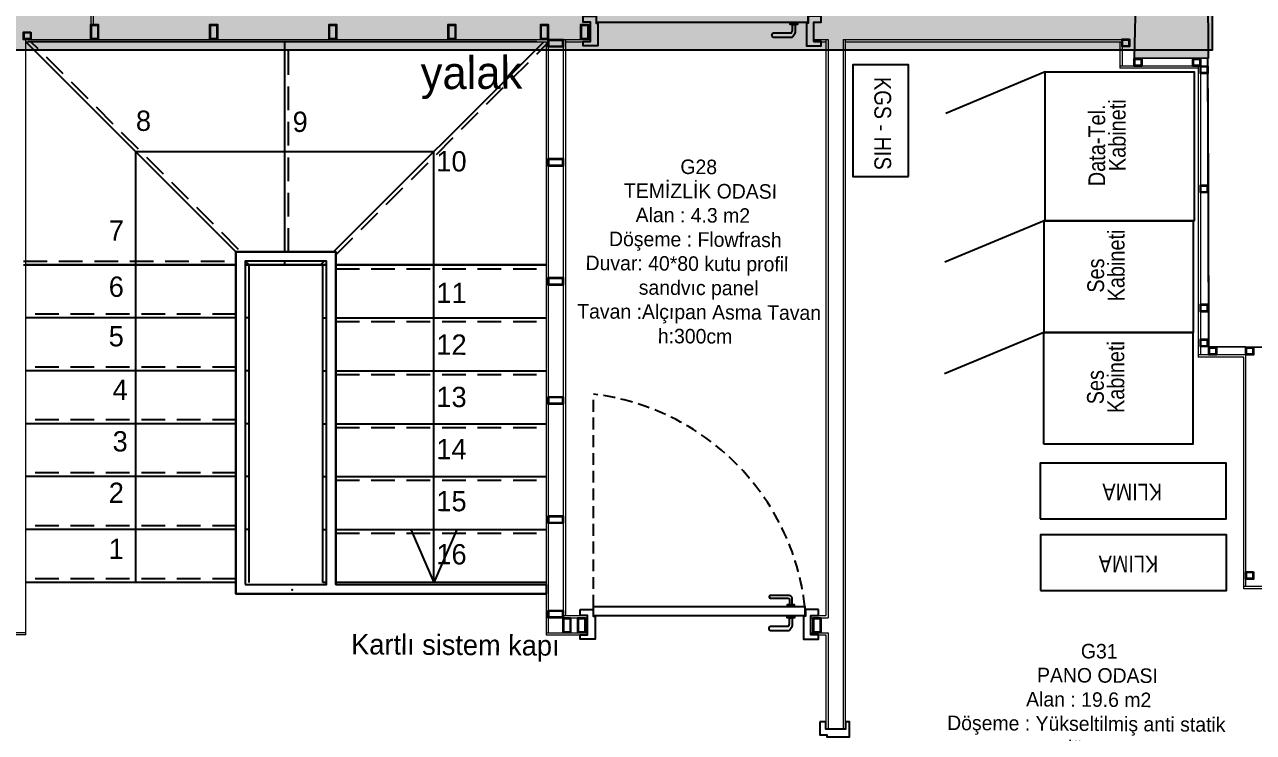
# Model space of a CAD drawing. Header units: millimetres. Extents: x 17474 to 44983, y -1049 to 14585.
# Drawn here: x 19154 to 19814, y 1831 to 2211 of the extents above; entities that cross this region are included whole.
import ezdxf
from ezdxf.enums import TextEntityAlignment as Align

# ---------------------------------------------------------------- set-up
doc = ezdxf.new("R2010")
doc.units = ezdxf.units.MM
doc.linetypes.add('DASHED', pattern=[19.05, 12.7, -6.35])
for name, color, linetype in [('DOOR-YOO', 43, 'Continuous'), ('DUVARIC', 254, 'Continuous'), ('INT-HATCH-1', 254, 'Continuous'), ('INT-PROFİL', 160, 'Continuous'), ('KOLON', 2, 'Continuous'), ('NOKTA', 7, 'Continuous'), ('TEFRIS-HAREKETLI_OGE', 54, 'Continuous'), ('TXT-YOO', 7, 'Continuous')]:
    doc.layers.add(name, color=color, linetype=linetype)
doc.layers.add('INT-AQUAPANEL', color=255, linetype='Continuous', lineweight=13)
doc.styles.add('MEKAN', font='stylu.ttf', dxfattribs={"height": 13})
doc.styles.add('ROMANS', font='arial.ttf', dxfattribs={"width": 0.8, "height": 100})

# ---------------------------------------------------------------- blocks, each defined once
blk = doc.blocks.new('profil')
at = {"layer": 'INT-PROFİL'}
for points in [[(3524.77, 6983.36), (3528.77, 6983.36), (3528.77, 6979.36), (3524.77, 6979.36)], [(3525.07, 6983.06), (3528.47, 6983.06), (3528.47, 6979.66), (3525.07, 6979.66)]]:
    blk.add_lwpolyline(points, close=True, dxfattribs=at)
blk = doc.blocks.new('40 80 kutu profil')
at = {"layer": 'INT-PROFİL'}
for points in [[(34973.69, 7687.07), (34973.69, 7679.07), (34969.69, 7679.07), (34969.69, 7687.07)], [(34973.39, 7686.77), (34973.39, 7679.37), (34969.99, 7679.37), (34969.99, 7686.77)]]:
    blk.add_lwpolyline(points, close=True, dxfattribs=at)
blk = doc.blocks.new('kapı ro')
at = {"layer": 'DOOR-YOO', "linetype": 'DASHED', "ltscale": 0.5}
blk.add_line((36529.64, 8696.42, 0), (36529.64, 8810.59, 0), dxfattribs=at)
at = {"layer": 'DOOR-YOO', "extrusion": (-9.13925e-23, -8.54121e-07, 1), "elevation": -0.01}
for points in [[(36529.79, 8696.42), (36643.39, 8696.42), (36643.39, 8691.42), (36529.79, 8691.42)], [(36633.84, 8696.42), (36637.84, 8696.42), (36637.84, 8697.42), (36633.84, 8697.42)], [(36522.59, 8694.82), (36529.59, 8694.82), (36529.59, 8691.22), (36530.59, 8691.22), (36530.59, 8678.97), (36522.59, 8678.97), (36522.59, 8681.22), (36526.59, 8681.22), (36526.59, 8691.62), (36522.59, 8691.62)], [(36633.84, 8691.42), (36637.84, 8691.42), (36637.84, 8690.42), (36633.84, 8690.42)], [(36650.59, 8694.82), (36643.59, 8694.82), (36643.59, 8691.22), (36642.59, 8691.22), (36642.59, 8678.97), (36650.59, 8678.97), (36650.59, 8681.21), (36646.59, 8681.21), (36646.59, 8691.62), (36650.59, 8691.62)]]:
    blk.add_lwpolyline(points, close=True, dxfattribs=at)
for points in [[(36624.84, 8700.92), (36634.59, 8700.92, -0.414214), (36635.09, 8700.42), (36635.09, 8697.42), (36636.59, 8697.42), (36636.59, 8700.42, 0.414214), (36634.59, 8702.42), (36624.84, 8702.42, 1)], [(36624.84, 8685.92), (36634.59, 8685.92, 0.185242), (36635.09, 8687.42), (36635.09, 8690.42), (36636.59, 8690.42), (36636.59, 8687.42, -0.261972), (36634.59, 8683.42), (36624.84, 8683.42, -0.6)]]:
    blk.add_lwpolyline(points, format="xyb", close=True, dxfattribs=at)
at = {"layer": 'DOOR-YOO', "linetype": 'DASHED', "ltscale": 0.5, "extrusion": (-9.13925e-23, -8.54121e-07, 1)}
blk.add_arc((36514.25, 8681.53, -0.01), 130, 6.58235, 83.13403, dxfattribs=at)

msp = doc.modelspace()

# ---------------------------------------------------------------- hatches: boundary and pattern name
at = {"layer": 'DUVARIC'}
h = msp.add_hatch(color=256, dxfattribs=at)
h.dxf.hatch_style = 1
h.set_gradient(color1=(138, 178, 188), tint=1)
h.paths.add_polyline_path([(17698.05, 2707.94), (19791.73, 2707.94), (19791.73, 2197.43), (17698.05, 2197.43)])
at = {"layer": 'KOLON'}
h = msp.add_hatch(color=250, dxfattribs=at)
h.dxf.hatch_style = 1
h.set_gradient(color1=(51, 51, 51), color2=(91, 91, 91), tint=1)
h.paths.add_polyline_path([(19749.92, 2192.95), (19750.87, 2230.95), (19789.45, 2231.09), (19789.59, 2193.1)])
edge = h.paths.add_edge_path(flags=17)
edge.add_line((19749.92, 2192.95), (19750.87, 2230.95))

# ---------------------------------------------------------------- linework, layer by layer
for p, q in [((19267.19, 2089.02), (19154.19, 2202.02)), ((19428.79, 2202.02), (19155.38, 2202.02)), ((19293.39, 2089.02), (19293.39, 2202.02)), ((19319.59, 2089.02), (19432.59, 2202.02)), ((19213.29, 1911.44), (19213.29, 2142.92)), ((19213.29, 2142.92), (19373.49, 2142.92)), ((19373.49, 1911.44), (19373.49, 2142.92)), ((19320.79, 2089.02), (19267.19, 2089.02)), ((19267.19, 2089.02, 0), (19267.19, 1905.38)), ((19320.79, 1910.38, 0), (19320.79, 2089.02, 0)), ((19152.99, 2082.02), (19267.19, 2082.02)), ((19267.19, 2082.02), (19154.19, 2082.02)), ((19274.19, 2082.02), (19272.19, 2084.02)), ((19315.79, 2084.02), (19272.19, 2084.02)), ((19272.19, 2084.02, 0), (19272.19, 1910.38)), ((19315.79, 2082.02), (19272.19, 2082.02)), ((19272.19, 2082.02), (19315.79, 2082.02)), ((19315.79, 2082.02), (19272.19, 2082.02)), ((19274.19, 1911.44, 0), (19274.19, 2082.02, 0)), ((19293.39, 2082.02), (19293.39, 2084.02)), ((19312.59, 2082.02), (19314.59, 2084.02)), ((19313.79, 1911.44, 0), (19313.79, 2082.02, 0)), ((19315.79, 1910.38, 0), (19315.79, 2084.02, 0)), ((19433.79, 2082.02), (19320.79, 2082.02)), ((19320.79, 2082.02), (19433.79, 2082.02)), ((19267.19, 2053.59), (19154.19, 2053.59)), ((19274.19, 2053.59), (19272.19, 2053.59)), ((19313.79, 2053.59), (19315.79, 2053.59)), ((19320.79, 2053.59), (19433.79, 2053.59)), ((19267.19, 2025.16), (19154.19, 2025.16)), ((19274.19, 2025.16), (19272.19, 2025.16)), ((19313.79, 2025.16), (19315.79, 2025.16)), ((19320.79, 2025.16), (19433.79, 2025.16)), ((19267.19, 1996.73), (19154.19, 1996.73)), ((19274.19, 1996.73), (19272.19, 1996.73)), ((19313.79, 1996.73), (19315.79, 1996.73)), ((19320.79, 1996.73), (19433.79, 1996.73)), ((19267.19, 1968.3), (19154.19, 1968.3)), ((19274.19, 1968.3), (19272.19, 1968.3)), ((19313.79, 1968.3), (19315.79, 1968.3)), ((19320.79, 1968.3), (19433.79, 1968.3)), ((19267.19, 1939.87), (19154.19, 1939.87)), ((19274.19, 1939.87), (19272.19, 1939.87)), ((19313.79, 1939.87), (19315.79, 1939.87)), ((19320.79, 1939.87), (19433.79, 1939.87)), ((19361.13, 1939.87), (19373.49, 1911.44)), ((19385.85, 1939.87), (19373.49, 1911.44)), ((19267.19, 1911.44), (19154.19, 1911.44)), ((19272.19, 1910.38), (19315.79, 1910.38)), ((19315.79, 1911.44), (19313.79, 1911.44)), ((19433.79, 1911.44), (19320.79, 1911.44)), ((19320.79, 1910.38), (19433.79, 1910.38)), ((19267.19, 1905.38), (19433.79, 1905.38)), ((19320.79, 1905.38, 0), (19320.79, 1905.38, 0))]:
    msp.add_line(p, q)
at = {"linetype": 'DASHED'}
for p, q in [((19268.6, 2090.43), (19157.02, 2202.02)), ((19295.39, 2089.02), (19295.39, 2202.02)), ((19321, 2087.6), (19434, 2200.6)), ((19152.99, 2084.02), (19267.19, 2084.02)), ((19320.79, 2080.02), (19433.79, 2080.02)), ((19267.19, 2055.59), (19154.19, 2055.59)), ((19320.79, 2051.59), (19433.79, 2051.59)), ((19267.19, 2027.16), (19154.19, 2027.16)), ((19320.79, 2023.16), (19433.79, 2023.16)), ((19267.19, 1998.73), (19154.19, 1998.73)), ((19320.79, 1994.73), (19433.79, 1994.73)), ((19267.19, 1970.3), (19154.19, 1970.3)), ((19320.79, 1966.3), (19433.79, 1966.3)), ((19267.19, 1941.87), (19154.19, 1941.87)), ((19320.79, 1937.87), (19433.79, 1937.87)), ((19267.19, 1913.44), (19154.19, 1913.44))]:
    msp.add_line(p, q, dxfattribs=at)
msp.add_lwpolyline([(19433.79, 1905.38), (19267.19, 1905.38), (19267.19, 2089.02), (19320.79, 2089.02), (19320.79, 1910.38), (19433.79, 1910.38), (19433.79, 1905.38)])
msp.add_lwpolyline([(19272.19, 1910.38), (19315.79, 1910.38), (19315.79, 2084.02), (19272.19, 2084.02)], close=True)
at = {"layer": 'DOOR-YOO', "linetype": 'DASHED', "ltscale": 0.5}
msp.add_line((19459.32, 1898.41, 0), (19459.32, 2012.58, 0), dxfattribs=at)
at = {"layer": 'DOOR-YOO', "extrusion": (-9.13925e-23, -8.54121e-07, 1), "elevation": 0}
for points in [[(19554.37, 1902.91), (19564.12, 1902.91, -0.414214), (19564.62, 1902.41), (19564.62, 1899.41), (19566.12, 1899.41), (19566.12, 1902.41, 0.414214), (19564.12, 1904.41), (19554.37, 1904.41, 1)], [(19554.37, 1887.91), (19564.12, 1887.91, 0.185242), (19564.62, 1889.41), (19564.62, 1892.41), (19566.12, 1892.41), (19566.12, 1889.41, -0.261972), (19564.12, 1885.41), (19554.37, 1885.41, -0.6)]]:
    msp.add_lwpolyline(points, format="xyb", close=True, dxfattribs=at)
for points in [[(19452.12, 1896.81), (19459.12, 1896.81), (19459.12, 1893.21), (19460.12, 1893.21), (19460.12, 1880.96), (19452.12, 1880.96), (19452.12, 1883.21), (19456.12, 1883.21), (19456.12, 1893.61), (19452.12, 1893.61)], [(19459.32, 1898.41), (19572.92, 1898.41), (19572.92, 1893.41), (19459.32, 1893.41)], [(19563.37, 1898.41), (19567.37, 1898.41), (19567.37, 1899.41), (19563.37, 1899.41)], [(19580.12, 1896.81), (19573.12, 1896.81), (19573.12, 1893.21), (19572.12, 1893.21), (19572.12, 1880.96), (19580.12, 1880.96), (19580.12, 1883.2), (19576.12, 1883.2), (19576.12, 1893.61), (19580.12, 1893.61)], [(19563.37, 1893.41), (19567.37, 1893.41), (19567.37, 1892.41), (19563.37, 1892.41)]]:
    msp.add_lwpolyline(points, close=True, dxfattribs=at)
at = {"layer": 'DOOR-YOO', "extrusion": (8.54121e-07, 6.55069e-23, 1), "elevation": 0.02}
msp.add_lwpolyline([(19580.99, 1836.5), (19580.99, 1829.5), (19584.59, 1829.5), (19584.59, 1828.5), (19596.84, 1828.5), (19596.84, 1836.5), (19594.61, 1836.5), (19594.61, 1832.5), (19584.19, 1832.5), (19584.19, 1836.5)], close=True, dxfattribs=at)
at = {"layer": 'DOOR-YOO', "linetype": 'DASHED', "ltscale": 0.5, "extrusion": (-9.13925e-23, -8.54121e-07, 1)}
msp.add_arc((19443.78, 1883.52, 0), 130, 6.58235, 83.13403, dxfattribs=at)
at = {"layer": 'INT-AQUAPANEL'}
for p, q in [((19189.19, 2645.79), (19189.19, 2211.22)), ((19190.39, 2644.59), (19190.39, 2211.22)), ((19152.99, 2203.22), (19434.99, 2203.22)), ((19154.19, 2202.02), (19433.79, 2202.02)), ((19433.79, 2202.02), (19433.79, 1883.21)), ((19434.99, 2203.22), (19434.99, 1884.41)), ((19442.99, 2203.22), (19442.99, 1892.41)), ((19442.99, 2203.22), (19457.69, 2203.22)), ((19444.19, 2203.22), (19444.19, 1893.61)), ((19444.19, 2202.02), (19457.69, 2202.02)), ((19577.69, 2203.22), (19585.39, 2203.22)), ((19577.69, 2202.02), (19584.19, 2202.02)), ((19584.19, 2203.22), (19584.19, 1893.61)), ((19585.39, 2203.22), (19585.39, 1892.41)), ((19593.39, 2203.22), (19593.39, 1832.5)), ((19593.39, 2203.22), (19743.29, 2203.22)), ((19594.59, 2203.22), (19594.59, 1832.5)), ((19594.59, 2202.02), (19743.29, 2202.02)), ((19742.09, 2202.02), (19742.09, 2187.7)), ((19743.29, 2203.22), (19743.29, 2188.9)), ((19785.38, 2188.9), (19742.09, 2188.9)), ((19784.18, 2187.7), (19742.09, 2187.7)), ((19784.18, 2188.9), (19784.18, 2032.56)), ((19785.38, 2188.9), (19785.38, 2033.76)), ((19862.29, 1909.21), (19808.68, 1909.21)), ((19862.29, 1908.01), (19808.68, 1908.01)), ((19442.99, 1893.61), (19456.12, 1893.61)), ((19442.99, 1892.41), (19456.12, 1892.41)), ((19576.12, 1893.61), (19584.19, 1893.61)), ((19576.12, 1892.41), (19585.39, 1892.41)), ((19154.19, 1883.21, 0), (18979.55, 1883.21, 0)), ((19154.19, 1884.41, 0), (18980.75, 1884.41, 0)), ((19433.79, 1884.41), (19456.12, 1884.41)), ((19433.79, 1883.21), (19456.12, 1883.21)), ((19576.12, 1884.41), (19585.39, 1884.41)), ((19576.12, 1883.21), (19584.19, 1883.21)), ((19584.19, 1883.21), (19584.19, 1832.5)), ((19585.39, 1884.41), (19585.39, 1832.5))]:
    msp.add_line(p, q, dxfattribs=at)
for points in [[(19154.19, 2121.14), (19154.19, 2203.22)], [(19154.19, 1883.21), (19154.19, 2203.22)], [(19809.88, 1909.21), (19809.88, 2033.76), (19784.18, 2033.76)], [(19808.68, 1908.01), (19808.68, 2032.56), (19784.18, 2032.56)]]:
    msp.add_lwpolyline(points, dxfattribs=at)
at = {"layer": 'INT-HATCH-1', "color": 6}
msp.add_lwpolyline([(17698.05, 2707.94), (19791.73, 2707.94), (19791.73, 2197.43), (17698.05, 2197.43)], close=True, dxfattribs=at)
at = {"layer": 'KOLON', "color": 1}
msp.add_line((19789.99, 2053.1), (19789.37, 2193.1), dxfattribs=at)
at = {"layer": 'KOLON', "color": 14, "true_color": 0xa30000}
for p, q in [((19789.99, 2038.1), (19789.52, 2176.85)), ((19858.39, 2037.21), (19789.99, 2038.1))]:
    msp.add_line(p, q, dxfattribs=at)
at = {"layer": 'KOLON', "color": 3}
msp.add_lwpolyline([(19749.92, 2192.95), (19750.87, 2230.95), (19789.45, 2231.09), (19789.59, 2193.1), (19749.92, 2192.95)], dxfattribs=at)
at = {"layer": 'NOKTA', "color": 3}
msp.add_point((19297.39, 1907.4), dxfattribs=at)
at = {"layer": 'TEFRIS-HAREKETLI_OGE'}
for p, q in [((19702.06, 2185.76), (19648.56, 2163.46)), ((19701.48, 2105.78), (19647.98, 2083.47)), ((19781.48, 2105.78), (19701.48, 2105.78)), ((19701.33, 2045.79), (19647.83, 2023.49))]:
    msp.add_line(p, q, dxfattribs=at)
for points in [[(19628.58, 2129.56), (19628.58, 2189.56), (19598.58, 2189.56), (19598.58, 2129.56)], [(19702.06, 2105.76), (19702.06, 2185.76), (19782.06, 2185.76), (19782.06, 2105.76)], [(19701.48, 2045.78), (19701.48, 2105.78), (19781.48, 2105.78), (19781.48, 2045.78)], [(19701.33, 1985.79), (19701.33, 2045.79), (19781.33, 2045.79), (19781.33, 1985.79)], [(19699.24, 1945.59), (19799.24, 1945.59), (19799.24, 1975.59), (19699.24, 1975.59)], [(19699.44, 1907.02), (19799.44, 1907.02), (19799.44, 1937.02), (19699.44, 1937.02)]]:
    msp.add_lwpolyline(points, close=True, dxfattribs=at)

# ---------------------------------------------------------------- block references
at = {"layer": 'DUVARIC'}
msp.add_blockref('kapı ro', (-17068.9, -6479.16), dxfattribs=at)
at = {"layer": 'INT-AQUAPANEL'}
for p, rotation in [((54162.88, 9890.29), 180), ((54226.88, 9890.29), 180), ((54290.88, 9890.29), 180), ((54354.88, 9890.29), 180), ((54404.6, 9890.29), 180), ((54426.17, 9890.29), 180), ((27122.06, -32770.48), 89.99999999999997), ((27122.06, -32834.48), 89.99999999999997), ((27122.06, -32898.48), 89.99999999999997), ((27122.06, -32962.48), 89.99999999999997), ((27122.06, -33026.48), 89.99999999999997), ((27122.06, -33077.28), 89.99999999999997)]:
    msp.add_blockref('40 80 kutu profil', p, dxfattribs=dict(at, rotation=rotation))
for p in [(-15526.7, -5794.66), (-15518.75, -5794.66), (-15392.32, -5794.66)]:
    msp.add_blockref('40 80 kutu profil', p, dxfattribs=at)
at = {"layer": 'INT-PROFİL', "rotation": 270}
for p in [(12173.63, 5731.99), (12763.93, 5728.14), (12770.51, 5717.67), (12802.02, 5717.67), (12806.02, 5713.67), (12806.02, 5649.67), (12806.02, 5585.67), (12806.02, 5566.93), (12810.63, 5562.54), (12830.52, 5562.54), (12830.52, 5441.98)]:
    msp.add_blockref('profil', p, dxfattribs=at)

# ---------------------------------------------------------------- texts
at = {"layer": 'TEFRIS-HAREKETLI_OGE', "style": 'ROMANS', "width": 0.85}
for s, rotation, p in [('KGS - HIS', 270, (19610.2, 2158.12)), ('Data-Tel.', 90, (19734.21, 2146.32)), ('Kabineti', 90, (19745.2, 2151.76)), ('Kabineti', 90, (19744.62, 2081.77)), ('Ses', 90, (19733.63, 2076.34)), ('Kabineti', 90, (19744.47, 2021.79)), ('Ses', 90, (19733.48, 2016.35)), ('KLIMA', 180, (19748.74, 1964.46)), ('KLIMA', 180, (19746.74, 1925.88))]:
    msp.add_text(s, height=9, rotation=rotation, dxfattribs=at).set_placement(p, align=Align.CENTER)
at = {"layer": 'TXT-YOO', "style": 'MEKAN'}
for s, insert, char_height, width, attachment_point, rotation in [('yalak \\P \\P   ', (19420.93, 2194.27, 0.29), 17.472, 783.7314, 3, 0.38032), ('{\\H0.625x;8 }  \\P\\pi109.03363; \\P\\pi100.36159;   ', (19213.47, 2165.02), 17.472, 226.7393, 1, 359.61968), ('{\\H0.625x;9 }  \\P\\pi109.03363; \\P\\pi100.36159;   ', (19297.67, 2164.45), 17.472, 226.7393, 1, 359.61968), ('{\\H0.625x;10 }  \\P\\pi109.03363; \\P\\pi100.36159;   ', (19374.91, 2143.26), 17.472, 226.7393, 1, 359.61968), ('\\pi88.54652;G28\\P\\pi58.28868;TEMİZLİK ODASI    \\P\\pi64.70113;Alan : 4.3 m2   \\P\\pi50.45728;Döşeme : Flowfrash\\P\\pi37.94073;Duvar: 40*80 kutu profil\\P\\pi66.6083;sandvıc panel\\P\\pi33.64103;Tavan :Alçıpan Asma Tavan\\P\\pi77.02924;h:300cm \\P\\pi95.84117;  ', (19417.46, 2139.32), 7.8, 199.4252, 1, 359.61968), ('{\\H0.625x;7 }  \\P\\pi109.03363; \\P\\pi100.36159;   ', (19198.85, 2105.98), 17.472, 226.7393, 1, 359.61968), ('{\\H0.625x;6 }  \\P\\pi109.03363; \\P\\pi100.36159;   ', (19198.85, 2075.85), 17.472, 226.7393, 1, 359.61968), ('{\\H0.625x;11 }  \\P\\pi109.03363; \\P\\pi100.36159;   ', (19374.91, 2072.54), 17.472, 226.7393, 1, 359.61968), ('{\\H0.625x;5 }  \\P\\pi109.03363; \\P\\pi100.36159;   ', (19198.85, 2049.23), 17.472, 226.7393, 1, 359.61968), ('{\\H0.625x;12 }  \\P\\pi109.03363; \\P\\pi100.36159;   ', (19374.91, 2044.75), 17.472, 226.7393, 1, 359.61968), ('{\\H0.625x;4 }  \\P\\pi109.03363; \\P\\pi100.36159;   ', (19200.94, 2020.48), 17.472, 226.7393, 1, 359.61968), ('{\\H0.625x;13 }  \\P\\pi109.03363; \\P\\pi100.36159;   ', (19374.91, 2016.64), 17.472, 226.7393, 1, 359.61968), ('{\\H0.625x;3 }  \\P\\pi109.03363; \\P\\pi100.36159;   ', (19200.94, 1992.75), 17.472, 226.7393, 1, 359.61968), ('{\\H0.625x;14 }  \\P\\pi109.03363; \\P\\pi100.36159;   ', (19374.91, 1988.6), 17.472, 226.7393, 1, 359.61968), ('{\\H0.625x;2 }  \\P\\pi109.03363; \\P\\pi100.36159;   ', (19198.85, 1965.09), 17.472, 226.7393, 1, 359.61968), ('{\\H0.625x;15 }  \\P\\pi109.03363; \\P\\pi100.36159;   ', (19374.91, 1960.66), 17.472, 226.7393, 1, 359.61968), ('{\\H0.625x;1}  \\P\\pi109.03363; \\P\\pi100.36159;   ', (19198.85, 1934.96), 17.472, 226.7393, 1, 359.61968), ('{\\H0.625x;16 }  \\P\\pi109.03363; \\P\\pi100.36159;   ', (19374.91, 1932.1), 17.472, 226.7393, 1, 359.61968), ('\\pi54.3369;{\\H0.625x;Kartlı sistem kapı}   \\P\\pi109.03363; \\P\\pi100.36159;   ', (19274.78, 1884.07), 17.472, 226.7393, 1, 359.61968), ('\\pi90.07397;G31\\P\\pi66.61972;PANO ODASI  \\P\\pi60.82968;Alan : 19.6 m2   \\P\\pi18.48356;Döşeme : Yükseltilmiş anti statik \\P\\pi80.03561;döseme \\P\\pi37.94073;Duvar: 40*40 kutu profil\\P\\pi63.5534;1.2 aqua panel \\P\\pi63.72756;SIVA + BOYA \\P\\pi35.89081;Tavan : Metal Asma tavan\\P\\pi75.09351;h:300 cm\\P\\pi97.7769; \\P\\pi93.90545;   ', (19631.12, 1879.04), 7.8, 199.4252, 1, 359.61968)]:
    msp.add_mtext(s, dxfattribs=dict(at, insert=insert, char_height=char_height, width=width, attachment_point=attachment_point, rotation=rotation))

doc.saveas('drawing.dxf')
